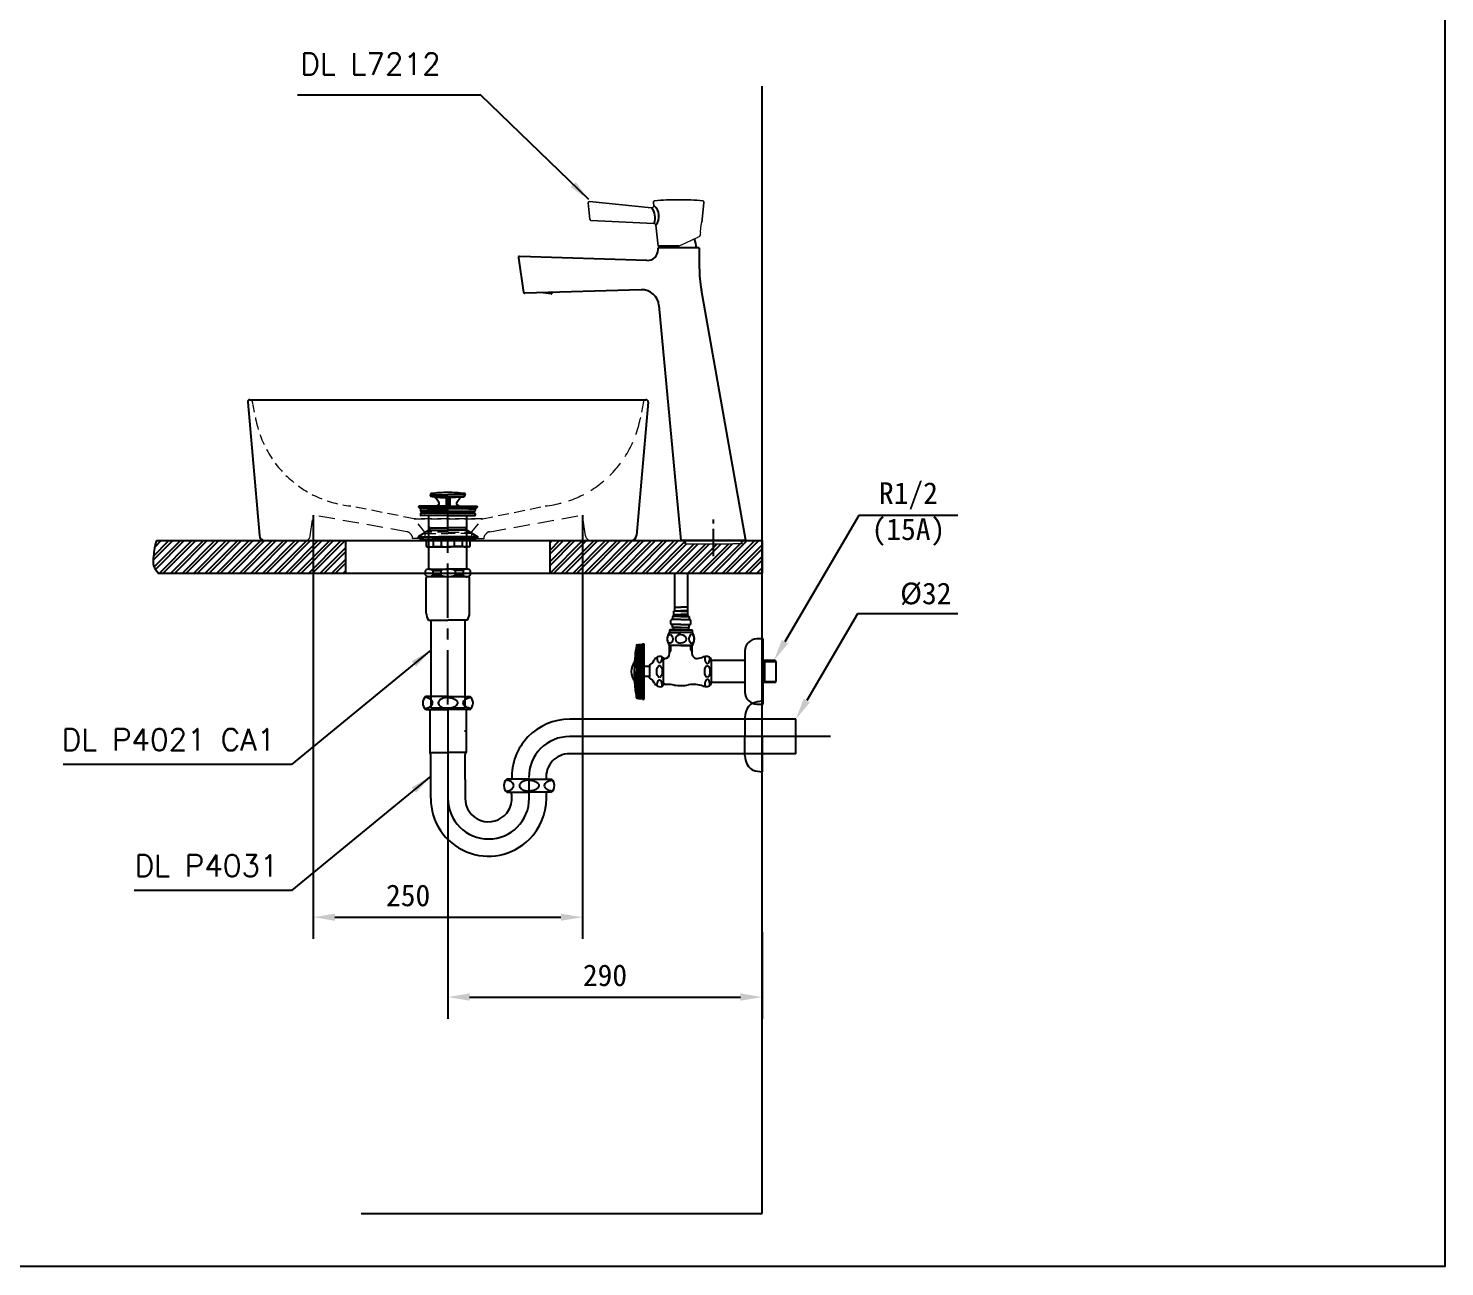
# Model space of a CAD drawing. Extents: x 6851 to 9951, y 0 to 2279.
# Drawn here: x 8644 to 9951, y 0 to 1143 of the extents above; entities that cross this region are included whole.
import ezdxf

# ---------------------------------------------------------------- set-up
doc = ezdxf.new("R2010")
doc.units = 0
doc.header["$LTSCALE"] = 20
doc.header["$MEASUREMENT"] = 0
doc.linetypes.add('CENTER', pattern=[2, 1.25, -0.25, 0.25, -0.25])
doc.linetypes.add('HIDDEN', pattern=[0.375, 0.25, -0.125])
doc.layers.get('0').update_dxf_attribs({"linetype": 'CONTINUOUS'})
doc.layers.get('DEFPOINTS').update_dxf_attribs({"linetype": 'CONTINUOUS'})
for name, color, linetype in [('1', 1, 'CONTINUOUS'), ('3', 3, 'CONTINUOUS'), ('4', 4, 'CONTINUOUS'), ('5', 5, 'CONTINUOUS'), ('6', 6, 'CONTINUOUS'), ('CENTER', 2, 'CENTER')]:
    doc.layers.add(name, color=color, linetype=linetype)
doc.layers.add('외형선', color=3, linetype='CONTINUOUS', lineweight=35)
doc.styles.add('GHS', font='romans', dxfattribs={"bigfont": 'ghs'})
doc.dimstyles.get("Standard").update_dxf_attribs({"dimtxt": 2.5, "dimasz": 2, "dimexe": 2, "dimexo": 1, "dimgap": 1.5, "dimtad": 1, "dimdec": 0, "dimlfac": 10, "dimrnd": 0.5, "dimzin": 0, "dimdsep": 46, "dimtxsty": 'Standard', "dimcen": 0, "dimclrt": 2, "dimadec": 0, "dimazin": 0, "dimtfac": 1, "dimtdec": 0, "dimtmove": 0, "dimatfit": 3, "dimfxl": 0, "dimtolj": 1, "dimtzin": 0, "dimarcsym": 0})
doc.dimstyles.new('Standard$0', dxfattribs={"dimtxt": 0.18, "dimasz": 0.18, "dimexe": 0.18, "dimexo": 0.0625, "dimgap": 0.09, "dimtad": 0, "dimtih": 1, "dimtoh": 1, "dimdec": 4, "dimzin": 0, "dimdsep": 46, "dimtxsty": 'Standard', "dimcen": 0.09, "dimadec": 0, "dimazin": 0, "dimtfac": 1, "dimtdec": 4, "dimtofl": 0, "dimtmove": 0, "dimatfit": 3, "dimfxl": 0, "dimtolj": 1, "dimtzin": 0, "dimarcsym": 0})

# ---------------------------------------------------------------- blocks, each defined once
blk = doc.blocks.new('*D50')
at = {"layer": '1', "color": 3, "lineweight": -2}
for p, q in [((9030.9, 514.1), (9030.9, 228.7)), ((9320.9, 308.7), (9320.9, 228.7)), ((9050.9, 248.7), (9300.9, 248.7))]:
    blk.add_line(p, q, dxfattribs=at)
at = {"layer": '1', "color": 3}
for points in [[(9050.9, 252.1), (9050.9, 245.4), (9030.9, 248.7)], [(9300.9, 252.1), (9300.9, 245.4), (9320.9, 248.7)]]:
    blk.add_solid(points, dxfattribs=at)
at = {"layer": 'DEFPOINTS', "color": 0}
for p in [(9030.9, 514.1), (9320.9, 308.7), (9320.9, 248.7)]:
    blk.add_point(p, dxfattribs=at)
at = {"layer": '1', "color": 2, "insert": (9175.9, 268.7), "char_height": 20, "attachment_point": 5}
blk.add_mtext('\\A1;290', dxfattribs=at)
blk = doc.blocks.new('*D57')
at = {"layer": '3', "color": 3, "lineweight": -2}
for p, q in [((8906.6, 693.4), (8906.6, 302.4)), ((9155.2, 693.4), (9155.2, 302.4)), ((8926.6, 322.4), (9135.2, 322.4))]:
    blk.add_line(p, q, dxfattribs=at)
at = {"layer": '3', "color": 3}
for points in [[(8926.6, 325.7), (8926.6, 319.1), (8906.6, 322.4)], [(9135.2, 325.7), (9135.2, 319.1), (9155.2, 322.4)]]:
    blk.add_solid(points, dxfattribs=at)
at = {"layer": 'DEFPOINTS', "color": 0}
for p in [(8906.6, 693.4), (9155.2, 693.4), (9155.2, 322.4)]:
    blk.add_point(p, dxfattribs=at)
at = {"layer": '3', "color": 2, "insert": (8994.2, 342.4), "char_height": 20, "attachment_point": 5}
blk.add_mtext('\\A1;250', dxfattribs=at)

msp = doc.modelspace()

# ---------------------------------------------------------------- hatches: boundary and pattern name
at = {"layer": '3'}
h = msp.add_hatch(dxfattribs=at)
h.set_pattern_fill('ANSI32', scale=20)
edge = h.paths.add_edge_path()
edge.add_line((7933.64003, 679.11437), (7863.62649, 679.11437))
edge.add_line((7863.62649, 679.11437), (7827.16562, 679.11437))
edge.add_line((7827.16562, 679.11437), (7766.76419, 679.11437))
edge.add_spline(control_points=[(7766.76419, 679.11437), (7765.20721, 674.3043), (7764.21767, 666.55056), (7763.11891, 655.12506), (7766.89725, 651.45404), (7768.22952, 649.11437)], knot_values=[0.795697532, 0.795697532, 0.795697532, 0.795697532, 2.2002718372, 3.1617295052, 4.1110891985, 4.1110891985, 4.1110891985, 4.1110891985], degree=3, periodic=0)
edge.add_line((7768.22952, 649.11437), (7933.64003, 649.11437))
edge.add_line((7933.64003, 649.11437), (7933.64003, 679.11437))
edge = h.paths.add_edge_path()
edge.add_spline(control_points=[(8345.00113, 679.11437), (8343.44414, 674.3043), (8342.4546, 666.55056), (8341.35585, 655.12506), (8345.13418, 651.45404), (8346.46645, 649.11437)], knot_values=[0.795697532, 0.795697532, 0.795697532, 0.795697532, 2.2002718372, 3.1617295052, 4.1110891985, 4.1110891985, 4.1110891985, 4.1110891985], degree=3, periodic=0)
edge.add_line((8346.46645, 649.11437), (8168.16981, 649.11437))
edge.add_line((8168.16981, 649.11437), (8168.16981, 679.11863))
edge.add_line((8168.16981, 679.11863), (8345.00113, 679.11437))
edge = h.paths.add_edge_path()
edge.add_line((8936.58008, 669.92182), (8761.79395, 669.92129))
edge.add_spline(control_points=[(8761.79395, 669.92129), (8760.23696, 665.11122), (8759.24742, 657.35748), (8758.14867, 645.93198), (8761.927, 642.26096), (8763.25928, 639.92129)], knot_values=[0.795697532, 0.795697532, 0.795697532, 0.795697532, 2.2002718372, 3.1617295052, 4.1110891985, 4.1110891985, 4.1110891985, 4.1110891985], degree=3, periodic=0)
edge.add_line((8763.25928, 639.92129), (8936.58008, 639.92129))
edge.add_line((8936.58008, 639.92129), (8936.58008, 669.92182))
h.paths.add_polyline_path([(9320.90492, 669.92129), (9305.96623, 669.92133), (9305.96624, 669.92129), (9301.96624, 669.92129), (9301.96624, 666.92129), (9293.96624, 666.92129), (9249.96624, 666.92129), (9249.96624, 669.92129), (9245.96624, 669.92129), (9125.22976, 669.92182), (9125.22976, 639.92129), (9320.90492, 639.92129)])

# ---------------------------------------------------------------- linework, layer by layer
for p, q in [((9243.96563, 941.42129), (9224.96563, 941.42129)), ((9243.96563, 941.42129), (9224.96563, 941.42129)), ((9096.13529, 930.73956), (9100.81141, 898.95222)), ((9214.66509, 928.35133), (9097.1547, 931.88465)), ((9224.96563, 938.34682), (9224.96563, 939.92129)), ((9262.96563, 939.92129), (9224.96563, 939.92129)), ((9262.96563, 939.92129), (9262.96563, 922.04635)), ((9209.31163, 901.33027), (9101.83082, 898.0982)), ((9126.18034, 897.59548), (9118.87937, 898.61088)), ((9305.96624, 669.92129), (9264.82309, 901.01449)), ((9225.7233, 886.82455), (9245.96624, 669.92129)), ((8846.09515, 797.7491), (8856.87913, 674.48764)), ((8848.08753, 799.92341), (9213.7223, 799.92341)), ((9215.71469, 797.7491), (9204.93071, 674.48764)), ((8861.8601, 669.92341), (9199.94974, 669.92341)), ((8998.31789, 672.12365), (8998.31789, 671.92341)), ((9064.10299, 672.12365), (9064.10299, 671.92341)), ((9305.96624, 669.92129), (9245.96624, 669.92129))]:
    msp.add_line(p, q)
at = {"color": 2}
for p, q in [((9096.39519, 931.90748), (9095.96156, 931.92052)), ((9095.96156, 931.92052), (9096.02509, 931.48865)), ((9100.89944, 898.3538), (9100.94098, 898.07145)), ((9101.23397, 898.08026), (9100.94098, 898.07145))]:
    msp.add_line(p, q, dxfattribs=at)
at = {"color": 7}
msp.add_line((9260.21563, 939.92129), (9227.71563, 939.92129), dxfattribs=at)
at = {"color": 7, "linetype": 'HIDDEN', "lineweight": 0, "ltscale": 2}
for p, q in [((8850.33516, 798.30503), (8853.4668, 782.19415)), ((9211.47467, 798.30503), (9208.34304, 782.19415)), ((8999.69784, 689.92341), (8941.17667, 701.82286)), ((9062.72305, 689.92341), (9120.63316, 701.82286)), ((9031.21044, 689.92341), (8999.69784, 689.92341)), ((8999.69784, 689.92341), (9031.21044, 689.92341)), ((9009.67683, 677.55904), (8999.69784, 689.92341)), ((9031.21044, 689.92341), (9062.72305, 689.92341)), ((9062.72305, 689.92341), (9031.21044, 689.92341)), ((9052.74405, 677.55904), (9062.72305, 689.92341)), ((9031.17981, 677.55904), (9009.67683, 677.55904)), ((9009.67683, 676.50862), (9031.21044, 676.50862)), ((9052.74405, 676.50862), (9031.21044, 676.50862)), ((9031.24107, 677.55904), (9052.74405, 677.55904))]:
    msp.add_line(p, q, dxfattribs=at)
at = {"color": 7, "linetype": 'HIDDEN', "lineweight": 0, "ltscale": 3}
for p, q in [((8903.88335, 674.22755), (8906.58008, 693.41577)), ((8992.89552, 678.06951), (8906.58008, 693.41577)), ((9069.52536, 678.06951), (9155.22976, 693.41577)), ((9157.92648, 674.22755), (9155.22976, 693.41577)), ((8996.90508, 675.60676), (8995.96007, 676.58001)), ((9031.21044, 671.92341), (8998.31789, 671.92341)), ((9009.67683, 677.55904), (9009.67683, 671.92341)), ((9031.21044, 671.92341), (9064.10299, 671.92341)), ((9052.74405, 677.55904), (9052.74405, 671.92341)), ((9065.5158, 675.60676), (9066.46081, 676.58001))]:
    msp.add_line(p, q, dxfattribs=at)
at = {"color": 1, "linetype": 'CENTER'}
msp.add_line((9275.96624, 655.66371), (9275.96624, 689.31942), dxfattribs=at)
at = {"color": 0}
for p, q in [((9249.96624, 669.92129), (9249.96624, 666.92129)), ((9301.96624, 669.92129), (9301.96624, 666.92129))]:
    msp.add_line(p, q, dxfattribs=at)
for centre, radius, start, end in [((9207.77094, 967.70215), 14.39451, 339.0547588, 40.3051006), ((9212.42514, 968.99335), 13.33203, 321.99722272, 50.00945117), ((9253.69439, 938.87045), 26, 174.36986408, 177.68388185), ((9234.23688, 938.87045), 26, 2.31611815, 21.03088895), ((9097.12464, 930.8851), 1, 88.27777076, 188.36844921), ((9214.96563, 938.34682), 10, 268.27777076, 0), ((9382.96563, 922.04635), 120, 180, 190.09393032), ((9101.80076, 899.09775), 1, 188.36844921, 271.72244771), ((9209.79255, 885.33751), 16, 5.33283641, 91.72244771), ((8848.08753, 797.92341), 2, 90, 185), ((9213.7223, 797.92341), 2, 355, 90), ((8861.8601, 674.92341), 5, 185, 270), ((9199.94974, 674.92341), 5, 270, 355)]:
    msp.add_arc(centre, radius, start, end)
at = {"color": 7, "linetype": 'HIDDEN', "lineweight": 0, "ltscale": 2}
for centre, radius, start, end in [((8848.37191, 797.92341), 2, 11, 90), ((9213.43793, 797.92341), 2, 90, 169), ((8951.62952, 801.27505), 100, 191, 264)]:
    msp.add_arc(centre, radius, start, end, dxfattribs=at)
at = {"color": 7, "linetype": 'HIDDEN', "lineweight": 0, "ltscale": 3}
for centre, radius, start, end in [((9110.18032, 801.27505), 100, 276, 349), ((8898.93201, 674.92341), 5, 270, 352), ((8992.37288, 673.0969), 5, 44.15656234, 84), ((8993.31789, 672.12365), 5, 0, 44.15656234), ((9069.10299, 672.12365), 5, 135.84343766, 180), ((9070.048, 673.0969), 5, 96, 135.84343766), ((9162.87783, 674.92341), 5, 188, 270)]:
    msp.add_arc(centre, radius, start, end, dxfattribs=at)
at = {"layer": '1'}
for p, q in [((9320.90492, 49.14283), (9320.90492, 1089.14283)), ((8950.90492, 49.14283), (9320.90492, 49.14283))]:
    msp.add_line(p, q, dxfattribs=at)
at = {"layer": '1', "color": 7, "linetype": 'Continuous', "lineweight": 18}
for p, q in [((9160.43369, 981.52677), (9161.99703, 966.28392)), ((9161.99703, 966.28392), (9160.43369, 981.52677)), ((9218.81241, 977.00706), (9161.52606, 982.62402)), ((9161.52606, 982.62402), (9218.81241, 977.00706)), ((9220.65841, 982.40452), (9220.73798, 981.63524)), ((9220.73798, 981.63524), (9220.65841, 982.40452)), ((9220.73798, 981.63524), (9220.99313, 979.20769)), ((9220.99313, 979.20769), (9220.73798, 981.63524)), ((9265.20179, 963.42129), (9267.11616, 981.63524)), ((9267.11616, 981.63524), (9265.20179, 963.42129)), ((9267.11616, 981.63524), (9267.19572, 982.40452)), ((9267.19572, 982.40452), (9267.11616, 981.63524)), ((9218.80992, 977.00663), (9218.81241, 977.00706)), ((9220.99313, 979.20769), (9220.99407, 979.20589)), ((9162.94341, 965.38712), (9221.04558, 962.57167)), ((9221.04558, 962.57167), (9162.94341, 965.38712)), ((9221.04558, 962.57167), (9221.03835, 962.57304)), ((9222.9305, 960.78479), (9222.92948, 960.78461)), ((9222.92948, 960.78461), (9224.96464, 941.42129)), ((9224.96464, 941.42129), (9222.92948, 960.78461)), ((9222.9302, 960.78773), (9222.93018, 960.78744)), ((9225.46464, 941.42129), (9224.96464, 941.42129)), ((9225.46464, 941.42129), (9224.96464, 941.42129)), ((9225.46464, 941.42129), (9224.96464, 941.42129)), ((9225.46464, 941.42129), (9224.96464, 941.42129)), ((9225.46464, 941.42129), (9243.96563, 941.42129)), ((9225.46464, 941.42129), (9243.96563, 941.42129)), ((9247.3897, 943.01796), (9243.96563, 941.42129)), ((9262.89046, 950.24608), (9261.82215, 949.74792))]:
    msp.add_line(p, q, dxfattribs=at)
at = {"layer": '1', "color": 7, "linetype": 'Continuous', "lineweight": 13}
msp.add_line((9220.99498, 979.2052), (9220.99483, 979.20547), dxfattribs=at)
at = {"layer": '1', "color": 0}
msp.add_line((9126.91575, 898.85254), (9126.6718, 897.94209), dxfattribs=at)
at = {"layer": '1', "color": 3}
for p, q in [((9410.10954, 692.94173), (9342.00999, 576.62805)), ((9501.48964, 692.94173), (9410.10954, 692.94173)), ((9409.04808, 602.43682), (9362.10194, 522.25305)), ((9501.48964, 602.43682), (9409.04808, 602.43682))]:
    msp.add_line(p, q, dxfattribs=at)
at = {"layer": '1', "color": 7, "linetype": 'Continuous', "lineweight": 18, "extrusion": (0, 0, -1)}
for centre, radius, start, end in [((-9161.42847, 981.6288), 1, 354.14404216, 95.60006868), ((-9221.6532, 982.50654), 1, 354.14404216, 85.4956273), ((-9244.91214, 687.26491), 297.15638, 85.49551835, 89.81006535), ((-9242.942, 687.26491), 297.15638, 90.18993465, 94.50448165), ((-9266.20094, 982.50654), 1, 94.5043727, 185.85595784)]:
    msp.add_arc(centre, radius, start, end, dxfattribs=at)
at = {"layer": '1', "color": 7, "linetype": 'Continuous', "lineweight": 18}
for centre, radius, start, end in [((9161.42847, 981.6288), 1, 84.39993132, 185.85595784), ((9221.6532, 982.50654), 1, 94.5043727, 185.85595784), ((9244.91214, 687.26491), 297.15638, 90.18993465, 94.50448165), ((9242.942, 687.26491), 297.15638, 85.49551835, 89.81006535), ((9266.20094, 982.50654), 1, 354.14404216, 85.4956273)]:
    msp.add_arc(centre, radius, start, end, dxfattribs=at)
at = {"layer": '1', "color": 0}
msp.add_arc((9126.11783, 898.20584), 0.61355, 275.84793261, 334.54110907, dxfattribs=at)
at = {"layer": '1', "color": 7, "linetype": 'Continuous', "lineweight": 18}
for points, knots in [([(9220.99407, 979.20589), (9221.01729, 978.98345), (9221.00237, 978.75393), (9220.89887, 978.31878), (9220.80888, 978.10716), (9220.5672, 977.73045), (9220.41211, 977.56024), (9220.05902, 977.28425), (9219.8561, 977.17474), (9219.43125, 977.03105), (9219.20345, 976.99489), (9218.92269, 976.99814), (9218.86617, 977.00119), (9218.80992, 977.00663)], [0, 0, 0, 0, 0.1902645255, 0.1902645255, 0.380511591, 0.380511591, 0.5710125696, 0.5710125696, 0.7617675768, 0.7617675768, 0.9525680441, 0.9525680441, 1, 1, 1, 1]), ([(9218.80992, 977.00663), (9218.86617, 977.00119), (9218.92269, 976.99814), (9219.20345, 976.99489), (9219.43125, 977.03105), (9219.8561, 977.17474), (9220.05902, 977.28425), (9220.41211, 977.56024), (9220.5672, 977.73045), (9220.80888, 978.10716), (9220.89887, 978.31878), (9221.00237, 978.75393), (9221.01729, 978.98345), (9220.99407, 979.20589)], [0, 0, 0, 0, 0.0474319559, 0.0474319559, 0.2382324232, 0.2382324232, 0.4289874304, 0.4289874304, 0.619488409, 0.619488409, 0.8097354745, 0.8097354745, 1, 1, 1, 1]), ([(9221.03835, 962.57304), (9221.26218, 962.56199), (9221.48718, 962.51214), (9221.90227, 962.3431), (9222.09809, 962.2216), (9222.4339, 961.92469), (9222.57852, 961.74516), (9222.79704, 961.35383), (9222.874, 961.13663), (9222.91977, 960.87239), (9222.92587, 960.82866), (9222.9305, 960.78479)], [0, 0, 0, 0, 0.2384229393, 0.2384229393, 0.4768402904, 0.4768402904, 0.7153261997, 0.7153261997, 0.9537134623, 0.9537134623, 1, 1, 1, 1]), ([(9222.9305, 960.78479), (9222.92587, 960.82866), (9222.91977, 960.87239), (9222.874, 961.13663), (9222.79704, 961.35383), (9222.57852, 961.74516), (9222.4339, 961.92469), (9222.09809, 962.2216), (9221.90227, 962.3431), (9221.48718, 962.51214), (9221.26218, 962.56199), (9221.03835, 962.57304)], [0, 0, 0, 0, 0.0462865377, 0.0462865377, 0.2846738003, 0.2846738003, 0.5231597096, 0.5231597096, 0.7615770607, 0.7615770607, 1, 1, 1, 1]), ([(9264.67067, 960.42129), (9264.70661, 960.75976), (9264.75168, 961.10193), (9264.84943, 961.7371), (9264.90331, 962.03893), (9265.00609, 962.56561), (9265.05621, 962.7971), (9265.13673, 963.15329), (9265.16823, 963.28368), (9265.19619, 963.39866), (9265.20163, 963.42081), (9265.20169, 963.42101)], [0, 0, 0, 0, 0.2162104143, 0.2162104143, 0.4322682084, 0.4322682084, 0.6503946785, 0.6503946785, 0.8669470977, 0.8669470977, 1, 1, 1, 1]), ([(9261.82136, 949.74755), (9260.69677, 949.22315), (9258.70853, 948.29601), (9253.60283, 945.91519), (9250.55099, 944.49209), (9247.3897, 943.01796)], [0, 0, 0, 0, 0.508348818, 0.508348818, 1, 1, 1, 1]), ([(9263.99613, 954.0718), (9263.90006, 953.16774), (9263.76771, 952.29217), (9263.40808, 950.88902), (9263.1757, 950.3791), (9262.89046, 950.24608)], [0, 0, 0, 0, 0.5, 0.5, 1, 1, 1, 1])]:
    msp.add_open_spline(points, degree=3, knots=knots, dxfattribs=at)
for points in [[(9161.99703, 966.28392), (9162.08474, 965.42872), (9162.94341, 965.38712)], [(9162.94341, 965.38712), (9162.08474, 965.42872), (9161.99703, 966.28392)]]:
    msp.add_rational_spline(points, [1, 0.758305616722, 1], degree=2, dxfattribs=at)
msp.add_open_spline([(9263.99613, 954.0718), (9264.22106, 956.18828), (9264.4459, 958.30479), (9264.67067, 960.42129)], degree=3, dxfattribs=at)
at = {"layer": '1', "color": 5}
msp.add_open_spline([(8761.79395, 669.92129), (8760.23696, 665.11122), (8759.24742, 657.35748), (8758.14867, 645.93198), (8761.927, 642.26096), (8763.25928, 639.92129)], degree=3, knots=[0.795697532, 0.795697532, 0.795697532, 0.795697532, 2.2002718372, 3.1617295052, 4.1110891985, 4.1110891985, 4.1110891985, 4.1110891985], dxfattribs=at)
at = {"layer": '1', "color": 3}
for points in [[(9344.88656, 574.94387), (9339.13342, 578.31223), (9331.90492, 559.36863)], [(9364.97851, 520.56887), (9359.22537, 523.93723), (9351.99686, 504.99363)]]:
    msp.add_solid(points, dxfattribs=at)
at = {"layer": '3'}
for p, q in [((9015.90492, 710.21863), (9014.6736, 712.35134)), ((9014.79014, 712.14949), (9030.90492, 712.14949)), ((9030.90492, 710.21863), (9015.90492, 710.21863)), ((9018.42019, 710.03434), (9029.15492, 709.33297)), ((9022.63026, 705.33934), (9019.91205, 709.19231)), ((9030.90492, 710.21863), (9029.15492, 709.33297)), ((9029.15492, 709.33297), (9029.15492, 701.61863)), ((9030.38724, 709.95664), (9029.95492, 703.54876)), ((9047.0197, 712.14949), (9030.90492, 712.14949)), ((9030.90492, 710.21863), (9045.90492, 710.21863)), ((9030.90492, 710.21863), (9032.65492, 709.33297)), ((9031.42259, 709.95664), (9031.85492, 703.54876)), ((9043.38964, 710.03434), (9032.65492, 709.33297)), ((9032.65492, 709.33297), (9032.65492, 701.61863)), ((9039.17958, 705.33934), (9041.89778, 709.19231)), ((9045.90492, 710.21863), (9047.13624, 712.35134)), ((9003.90492, 701.21863), (9003.90492, 700.61863)), ((9003.90492, 700.61863), (9006.04714, 699.11863)), ((9003.90492, 700.61863), (9030.90492, 700.61863)), ((9013.60492, 701.61863), (9004.30492, 701.61863)), ((9005.60308, 698.91863), (9005.60308, 697.61863)), ((9005.60308, 694.61863), (9005.60308, 693.31863)), ((9011.90492, 699.11863), (9005.80308, 699.11863)), ((9030.90492, 693.11863), (9005.80308, 693.11863)), ((9030.90492, 697.11863), (9006.10308, 697.11863)), ((9030.90492, 695.11863), (9006.10308, 695.11863)), ((9011.90492, 699.11863), (9030.90492, 699.11863)), ((9013.40492, 662.52422), (9013.40492, 693.11863)), ((9030.90492, 701.61863), (9013.60492, 701.61863)), ((9020.54849, 701.61863), (9021.99601, 702.45436)), ((9029.95492, 703.57295), (9030.90492, 703.57295)), ((9030.15802, 701.61863), (9029.95492, 703.57295)), ((9031.85492, 703.57295), (9030.90492, 703.57295)), ((9030.90492, 701.61863), (9048.20492, 701.61863)), ((9057.90492, 700.61863), (9030.90492, 700.61863)), ((9049.90492, 699.11863), (9030.90492, 699.11863)), ((9030.90492, 697.11863), (9055.70675, 697.11863)), ((9030.90492, 695.11863), (9055.70675, 695.11863)), ((9030.90492, 693.11863), (9056.00675, 693.11863)), ((9031.65182, 701.61863), (9031.85492, 703.57295)), ((9041.26134, 701.61863), (9039.81382, 702.45436)), ((9048.20492, 701.61863), (9057.50492, 701.61863)), ((9048.40492, 662.52422), (9048.40492, 693.11863)), ((9049.90492, 699.11863), (9056.00675, 699.11863)), ((9057.90492, 700.61863), (9055.7627, 699.11863)), ((9056.20675, 698.91863), (9056.20675, 697.61863)), ((9056.20675, 694.61863), (9056.20675, 693.31863)), ((9057.90492, 701.21863), (9057.90492, 700.61863)), ((9014.10492, 681.61863), (9013.40492, 682.83107)), ((9013.40492, 681.61863), (9030.90492, 681.61863)), ((9014.10492, 679.52422), (9014.10492, 681.61863)), ((9048.40492, 681.61863), (9030.90492, 681.61863)), ((9047.70492, 681.61863), (9048.40492, 682.83107)), ((9047.70492, 679.52422), (9047.70492, 681.61863)), ((9013.40492, 679.52422), (9003.40492, 673.52422)), ((9003.40492, 672.52422), (9003.40492, 673.52422)), ((9003.40492, 673.52422), (9030.90492, 673.52422)), ((9013.40492, 672.52422), (9003.40492, 672.52422)), ((9005.21279, 672.52422), (9005.21279, 671.22422)), ((9005.71279, 670.72422), (9010.71279, 670.72422)), ((9010.71279, 670.72422), (9010.71279, 664.60157)), ((9010.71279, 670.72422), (9030.90492, 670.72422)), ((9013.40492, 679.52422), (9030.90492, 679.52422)), ((9048.40492, 672.52422), (9013.40492, 672.52422)), ((9017.48757, 664.60157), (9017.48757, 670.72422)), ((9030.90492, 673.52422), (9022.58733, 673.52422)), ((9024.88823, 664.60157), (9024.88823, 670.72422)), ((9048.40492, 679.52422), (9030.90492, 679.52422)), ((9058.40492, 673.52422), (9030.90492, 673.52422)), ((9051.09705, 670.72422), (9030.90492, 670.72422)), ((9036.9216, 664.60157), (9036.9216, 670.72422)), ((9044.32226, 664.60157), (9044.32226, 670.72422)), ((9048.40492, 679.52422), (9058.40492, 673.52422)), ((9048.40492, 672.52422), (9058.40492, 672.52422)), ((9056.09705, 670.72422), (9051.09705, 670.72422)), ((9051.09705, 670.72422), (9051.09705, 664.60157)), ((9056.59705, 672.52422), (9056.59705, 671.22422)), ((9058.40492, 672.52422), (9058.40492, 673.52422)), ((9011.71279, 664.02422), (9010.71279, 664.60157)), ((9011.71279, 664.02422), (9013.11279, 664.02422)), ((9013.11279, 664.02422), (9030.90492, 664.02422)), ((9013.40492, 643.61298), (9013.40492, 664.02422)), ((9017.48757, 664.60157), (9024.88823, 664.60157)), ((9048.69705, 664.02422), (9030.90492, 664.02422)), ((9044.32226, 664.60157), (9036.9216, 664.60157)), ((9048.40492, 643.61298), (9048.40492, 664.02422)), ((9050.09705, 664.02422), (9048.69705, 664.02422)), ((9050.09705, 664.02422), (9051.09705, 664.60157)), ((9010.16122, 638.06201), (9010.16122, 642.17525)), ((9013.54861, 643.61863), (9030.66122, 643.61863)), ((9016.936, 642.17525), (9016.936, 638.06201)), ((9016.936, 642.17525), (9024.33667, 642.17525)), ((9024.33667, 642.17525), (9024.33667, 638.06201)), ((9048.26122, 643.61863), (9031.14861, 643.61863)), ((9044.87383, 642.17525), (9037.47317, 642.17525)), ((9037.47317, 642.17525), (9037.47317, 638.06201)), ((9044.87383, 642.17525), (9044.87383, 638.06201)), ((9051.64861, 638.06201), (9051.64861, 642.17525)), ((9010.90492, 603.01628), (9010.90492, 635.61863)), ((9030.90492, 636.61863), (9011.90492, 636.61863)), ((9016.936, 638.06201), (9024.33667, 638.06201)), ((9048.26122, 636.61863), (9030.90492, 636.61863)), ((9044.87383, 638.06201), (9037.47317, 638.06201)), ((9047.70492, 636.61863), (9048.26122, 636.61863)), ((9048.26122, 636.61863), (9048.66122, 636.61863)), ((9049.90492, 636.61863), (9048.40492, 636.61863)), ((9050.90492, 603.01628), (9050.90492, 635.61863)), ((9012.90492, 596.61863), (9030.90492, 596.61863)), ((9015.02992, 596.61863), (9015.02992, 515.61863)), ((9048.90491, 596.61863), (9030.90492, 596.61863)), ((9046.77992, 515.61863), (9046.77992, 596.61863)), ((9015.02992, 515.61863), (9046.77992, 515.61863)), ((9046.77992, 494.11437), (9046.07992, 494.11437))]:
    msp.add_line(p, q, dxfattribs=at)
at = {"layer": '3', "color": 5}
for p, q in [((8936.58008, 639.92129), (8936.58008, 669.92182)), ((9125.22976, 639.92129), (9125.22976, 669.92182))]:
    msp.add_line(p, q, dxfattribs=at)
at = {"layer": '3'}
for centre, radius, start, end in [((9015.75492, 712.14949), 1.1, 97.32041367, 169.42619898), ((9030.90492, 594.21863), 120, 90, 97.32041367), ((9030.90492, 594.21863), 120, 82.67958633, 90), ((9043.53203, 708.03938), 2, 93.73819051, 144.79767493), ((9046.05492, 712.14949), 1.1, 10.57380102, 82.67958633), ((9004.30492, 701.21863), 0.4, 90, 180), ((9005.80308, 698.91863), 0.2, 90, 180), ((9006.10308, 697.61863), 0.5, 180, 270), ((9006.10308, 694.61863), 0.5, 90, 180), ((9005.80308, 693.31863), 0.2, 180, 270), ((9009.40492, 696.11863), 1, 270, 90), ((9020.99601, 704.18641), 2, 300, 35.20232507), ((9040.81382, 704.18641), 2, 144.79767493, 240), ((9052.40492, 696.11863), 1, 90, 270), ((9055.70675, 697.61863), 0.5, 270, 0), ((9055.70675, 694.61863), 0.5, 0, 90), ((9056.00675, 698.91863), 0.2, 0, 90), ((9056.00675, 693.31863), 0.2, 270, 0), ((9057.50492, 701.21863), 0.4, 0, 90), ((9005.71279, 671.22422), 0.5, 180, 270), ((9056.09705, 671.22422), 0.5, 270, 0), ((9014.10018, 674.20343), 10.18185, 250.56792502, 289.43207498), ((9030.71278, 693.47656), 29.45658, 258.59556617, 270.3737354), ((9031.09706, 693.47656), 29.45658, 269.6262646, 281.40443383), ((9047.70966, 674.20343), 10.18185, 250.56792502, 289.43207498), ((9013.54861, 638.91083), 4.70435, 43.94093732, 136.05906268), ((9030.43903, 630.01415), 13.60629, 89.06429532, 116.64718661), ((9031.37081, 630.01415), 13.60629, 63.35281339, 90.93570468), ((9048.26122, 638.91083), 4.70435, 43.94093732, 136.05906268), ((9013.54861, 641.32643), 4.70435, 223.94093732, 316.05906268), ((9011.90492, 635.61863), 1, 90, 180), ((9030.43903, 650.22311), 13.60629, 243.35281339, 270.93570468), ((9031.37081, 650.22311), 13.60629, 269.06429532, 296.64718661), ((9048.26122, 641.32643), 4.70435, 223.94093732, 316.05906268), ((9049.90492, 635.61863), 1, 0, 90), ((9023.89332, 603.56521), 13, 182.42004342, 212.30000816), ((9037.91651, 603.56521), 13, 327.69999184, 357.57995658)]:
    msp.add_arc(centre, radius, start, end, dxfattribs=at)
at = {"layer": '4'}
for p, q in [((9014.65492, 526.11863), (9010.36341, 526.11863)), ((9014.65492, 526.11863), (9010.36341, 526.11863)), ((9030.90492, 526.11863), (9014.65492, 526.11863)), ((9030.90492, 526.11863), (9014.65492, 526.11863)), ((9030.90492, 526.11863), (9047.15492, 526.11863)), ((9030.90492, 526.11863), (9047.15492, 526.11863)), ((9047.15492, 526.11863), (9051.44642, 526.11863)), ((9047.15492, 526.11863), (9051.44642, 526.11863)), ((9010.75492, 514.11863), (9010.36341, 514.11863)), ((9010.75492, 514.11863), (9030.90492, 514.11863)), ((9014.10492, 514.11863), (9014.10492, 474.33851)), ((9051.05492, 514.11863), (9030.90492, 514.11863)), ((9047.70492, 514.11863), (9047.70492, 474.33851)), ((9051.05492, 514.11863), (9051.44642, 514.11863)), ((9320.90492, 489.11863), (9320.90492, 521.61863)), ((9334.92494, 504.99363), (9143.13394, 504.99363)), ((9304.92494, 506.51337), (9304.92494, 489.11863)), ((9351.99686, 504.99363), (9320.90492, 504.99363)), ((9351.99686, 473.24363), (9351.99686, 504.99363)), ((9383.99686, 489.11863), (9143.13394, 489.11863)), ((9304.92494, 471.72389), (9304.92494, 489.11863)), ((9320.90492, 489.11863), (9320.90492, 456.61863)), ((9014.10492, 474.33851), (9030.90492, 474.33851)), ((9015.02992, 432.11863), (9015.02992, 472.69363)), ((9047.70492, 474.33851), (9030.90492, 474.33851)), ((9046.77992, 449.51443), (9046.77992, 472.69363)), ((9334.92494, 473.24363), (9143.13394, 473.24363)), ((9351.99686, 473.24363), (9320.90492, 473.24363)), ((9046.77992, 449.51443), (9046.77992, 432.11863)), ((9089.57697, 449.81863), (9085.28547, 449.81863)), ((9105.82697, 449.81863), (9089.57697, 449.81863)), ((9105.82697, 449.81863), (9105.90492, 449.81863)), ((9105.90492, 432.11863), (9105.90492, 450.78186)), ((9105.98287, 449.81863), (9105.90492, 449.81863)), ((9105.98287, 449.81863), (9122.23287, 449.81863)), ((9122.23287, 449.81863), (9126.52437, 449.81863)), ((9085.67697, 437.81863), (9105.82697, 437.81863)), ((9089.10492, 437.81863), (9089.10492, 437.11863)), ((9090.02992, 432.11863), (9090.02992, 435.56445)), ((9126.13287, 437.81863), (9105.98287, 437.81863)), ((9121.77992, 432.11863), (9121.77992, 437.81863))]:
    msp.add_line(p, q, dxfattribs=at)
for points in [[(9016.71009, 520.11863, 0.1552173896), (9016.11959, 521.97496, 0.1067472438), (9014.05789, 523.86563, 0.0730430096), (9011.28803, 524.98365, 0.0285110883), (9009.55927, 525.29966, 0.05952259)], [(9030.90492, 525.11863, 0.0575374245), (9027.34737, 524.70789, 0.0712191074), (9024.64742, 523.65416, 0.1063733648), (9022.62462, 521.85757, 0.159482965)], [(9030.90492, 525.11863, 0.0575374245), (9027.34737, 524.70789, 0.0712191074), (9024.64742, 523.65416, 0.1063733648), (9022.62462, 521.85757, 0.159482965)], [(9030.90492, 525.11863, -0.0575374245), (9034.46246, 524.70789, -0.0712191074), (9037.16241, 523.65416, -0.1063733648), (9039.18522, 521.85757, -0.159482965)], [(9030.90492, 525.11863, -0.0575374245), (9034.46246, 524.70789, -0.0712191074), (9037.16241, 523.65416, -0.1063733648), (9039.18522, 521.85757, -0.159482965)], [(9045.09975, 520.11863, -0.1552173896), (9045.69024, 521.97496, -0.1067472438), (9047.75194, 523.86563, -0.0730430096), (9050.52181, 524.98365, -0.0285110883), (9052.25056, 525.29966, -0.05952259)], [(9009.55927, 514.9376, 0.0285110883), (9011.28803, 515.25361, 0.0730430096), (9014.05789, 516.37163, 0.1067472438), (9016.11959, 518.2623, 0.1552173896), (9016.71009, 520.11863, 0.1552173896)], [(9022.62462, 521.85757, 0.3272904533), (9022.62462, 518.37969, 0.1063733853), (9024.64742, 516.5831, 0.0712191074), (9027.34737, 515.52937, 0.0575374245), (9030.90492, 515.11863, 0.0575374245)], [(9039.18522, 521.85757, -0.3272904533), (9039.18522, 518.37969, -0.1063733853), (9037.16241, 516.5831, -0.0712191074), (9034.46246, 515.52937, -0.0575374245), (9030.90492, 515.11863, -0.0575374245)], [(9052.25056, 514.9376, -0.0285110883), (9050.52181, 515.25361, -0.0730430096), (9047.75194, 516.37163, -0.1067472438), (9045.69024, 518.2623, -0.1552173896), (9045.09975, 520.11863, -0.1552173896)], [(9091.63214, 443.81863, 0.1552173896), (9091.04165, 445.67496, 0.1067472438), (9088.97994, 447.56563, 0.0730430096), (9086.21008, 448.68365, 0.0285110883), (9084.48132, 448.99966, 0.05952259)], [(9097.54667, 445.55757, 0.3272904533), (9097.54667, 442.07969, 0.1063733853), (9099.56947, 440.2831, 0.0712191074), (9102.26943, 439.22937, 0.0575374245), (9105.82697, 438.81863, 0.0575374245)], [(9105.90492, 448.81844, 0.0587898964), (9102.26943, 448.40789, 0.0712191074), (9099.56947, 447.35416, 0.1063733648), (9097.54667, 445.55757, 0.159482965)], [(9105.90492, 448.81844, -0.0587898964), (9109.54041, 448.40789, -0.0712191074), (9112.24036, 447.35416, -0.1063733648), (9114.26316, 445.55757, -0.159482965)], [(9114.26316, 445.55757, -0.3272904533), (9114.26316, 442.07969, -0.1063733853), (9112.24036, 440.2831, -0.0712191074), (9109.54041, 439.22937, -0.0575374245), (9105.98287, 438.81863, -0.0575374245)], [(9120.1777, 443.81863, -0.1552173896), (9120.76819, 445.67496, -0.1067472438), (9122.82989, 447.56563, -0.0730430096), (9125.59976, 448.68365, -0.0285110883), (9127.32851, 448.99966, -0.05952259)], [(9084.48132, 438.6376, 0.0285110883), (9086.21008, 438.95361, 0.0730430096), (9088.97994, 440.07163, 0.1067472438), (9091.04165, 441.9623, 0.1552173896), (9091.63214, 443.81863, 0.1552173896)], [(9127.32851, 438.6376, -0.0285110883), (9125.59976, 438.95361, -0.0730430096), (9122.82989, 440.07163, -0.1067472438), (9120.76819, 441.9623, -0.1552173896), (9120.1777, 443.81863, -0.1552173896)]]:
    msp.add_lwpolyline(points, format="xyb", dxfattribs=at)
for centre, radius, start, end in [((9015.65492, 520.11863), 8, 131.40962211, 228.59037789), ((9046.15492, 520.11863), 8, 311.40962211, 48.59037789), ((9324.90492, 505.61863), 20, 146.20771163, 177.43591199), ((9316.24939, 510.69679), 10, 111.1926769, 142.80345081), ((9322.40492, 491.65615), 30, 92.86598398, 109.00713612), ((9143.13394, 451.61863), 53.375, 90, 181.93258944), ((9143.13394, 451.61863), 37.5, 90, 180.65397811), ((9015.10492, 474.33851), 1, 180, 238.70258778), ((9014.10492, 472.69363), 0.925, 0, 58.70258778), ((9047.70492, 472.69363), 0.925, 121.29741222, 180), ((9046.70492, 474.33851), 1, 301.29741222, 0), ((9143.13394, 451.61863), 21.625, 90, 184.77465278), ((9324.90492, 472.61863), 20, 182.56408801, 213.79228837), ((9316.24939, 467.54047), 10, 217.19654919, 248.8073231), ((9322.40492, 486.58111), 30, 250.99286388, 267.13401602), ((9090.57697, 443.81863), 8, 131.40962211, 228.59037789), ((9121.23287, 443.81863), 8, 311.40962211, 48.59037789), ((9068.40492, 432.11863), 53.375, 180, 314.94029898), ((9068.40492, 432.11863), 37.5, 180, 0), ((9068.40492, 432.11863), 21.625, 180, 320.7959681), ((9068.40492, 432.11863), 21.625, 320.7959681, 0), ((9073.06614, 426.52046), 19.22404, 28.06365478, 33.45608391), ((9068.40492, 432.11863), 53.375, 314.94029898, 0)]:
    msp.add_arc(centre, radius, start, end, dxfattribs=at)
at = {"layer": '5'}
for p, q in [((8761.79395, 669.92129), (8936.58008, 669.92182)), ((8874.49196, 669.92129), (9187.92892, 669.92555)), ((9125.22976, 669.92182), (9320.90492, 669.92129)), ((9320.90492, 669.92129), (9320.90492, 639.92129)), ((8763.25928, 639.92129), (9320.90492, 639.92129))]:
    msp.add_line(p, q, dxfattribs=at)
at = {"layer": '5', "color": 212}
msp.add_lwpolyline([(6850.90492, 2100), (9950.90492, 2100), (9950.90492, 0), (6850.90492, 0)], close=True, dxfattribs=at)
at = {"layer": '6'}
for p, q in [((9239.90492, 639.92129), (9239.90492, 605.21863)), ((9251.90492, 639.92129), (9251.90492, 605.21863)), ((9239.90492, 605.21863), (9239.40492, 604.71863)), ((9239.40492, 601.71863), (9239.40492, 604.71863)), ((9245.90492, 604.71863), (9239.40492, 604.71863)), ((9239.40492, 601.71863), (9245.90492, 601.71863)), ((9239.90492, 608.3902), (9245.90492, 608.3902)), ((9239.90492, 605.21863), (9245.90492, 605.21863)), ((9241.65492, 601.21863), (9241.65492, 601.71863)), ((9251.90492, 608.3902), (9245.90492, 608.3902)), ((9251.90492, 605.21863), (9245.90492, 605.21863)), ((9245.90492, 604.71863), (9252.40492, 604.71863)), ((9252.40492, 601.71863), (9245.90492, 601.71863)), ((9250.15492, 601.21863), (9250.15492, 601.71863)), ((9251.90492, 605.21863), (9252.40492, 604.71863)), ((9252.40492, 601.71863), (9252.40492, 604.71863)), ((9236.80492, 592.96863), (9236.80492, 596.46863)), ((9245.90492, 596.96863), (9237.30492, 596.96863)), ((9245.90492, 592.46863), (9237.30492, 592.46863)), ((9238.30492, 599.71863), (9238.30492, 596.96863)), ((9245.90492, 599.71863), (9238.30492, 599.71863)), ((9238.30492, 589.71863), (9238.30492, 592.46863)), ((9245.90492, 589.71863), (9238.30492, 589.71863)), ((9238.90492, 599.71863), (9238.90492, 600.91863)), ((9238.90492, 589.71863), (9238.90492, 588.21863)), ((9245.90492, 601.21863), (9239.20492, 601.21863)), ((9245.90492, 601.21863), (9252.60492, 601.21863)), ((9245.90492, 599.71863), (9253.50492, 599.71863)), ((9245.90492, 596.96863), (9254.50492, 596.96863)), ((9245.90492, 592.46863), (9254.50492, 592.46863)), ((9245.90492, 589.71863), (9253.50492, 589.71863)), ((9252.90492, 599.71863), (9252.90492, 600.91863)), ((9252.90492, 589.71863), (9252.90492, 588.21863)), ((9253.50492, 599.71863), (9253.50492, 596.96863)), ((9253.50492, 589.71863), (9253.50492, 592.46863)), ((9255.00492, 592.96863), (9255.00492, 596.46863)), ((9235.90492, 587.71863), (9235.40492, 587.21863)), ((9235.40492, 587.21863), (9235.40492, 585.11863)), ((9235.40492, 587.21863), (9245.90492, 587.21863)), ((9235.40492, 585.11863), (9245.90492, 585.11863)), ((9245.90492, 587.71863), (9235.90492, 587.71863)), ((9245.90492, 587.71863), (9240.45492, 587.71863)), ((9245.90492, 587.71863), (9255.90492, 587.71863)), ((9245.90492, 587.71863), (9251.35492, 587.71863)), ((9256.40492, 587.21863), (9245.90492, 587.21863)), ((9256.40492, 585.11863), (9245.90492, 585.11863)), ((9255.90492, 587.71863), (9256.40492, 587.21863)), ((9256.40492, 587.21863), (9256.40492, 585.11863)), ((9322.0292, 579.11863), (9316.0292, 579.11863)), ((9322.0292, 519.11863), (9322.0292, 579.11863)), ((9204.98973, 573.10354), (9204.98973, 549.10354)), ((9205.58117, 573.60354), (9206.40492, 573.60354)), ((9206.40492, 573.60354), (9206.90492, 574.10354)), ((9206.40492, 573.60354), (9206.40492, 549.10354)), ((9206.90492, 574.10354), (9206.90492, 549.10354)), ((9206.90492, 574.10354), (9210.10492, 574.10354)), ((9206.90492, 573.69206), (9210.40492, 573.69206)), ((9206.90492, 572.69206), (9210.40492, 572.69206)), ((9206.90492, 571.69206), (9210.40492, 571.69206)), ((9206.90492, 570.69206), (9210.40492, 570.69206)), ((9206.90492, 569.69206), (9210.40492, 569.69206)), ((9206.90492, 568.69206), (9210.40492, 568.69206)), ((9206.90492, 567.69206), (9210.40492, 567.69206)), ((9206.90492, 566.69206), (9210.40492, 566.69206)), ((9206.90492, 565.69206), (9210.40492, 565.69206)), ((9206.90492, 564.69206), (9210.40492, 564.69206)), ((9206.90492, 563.69206), (9210.40492, 563.69206)), ((9206.90492, 562.69206), (9210.40492, 562.69206)), ((9210.40492, 574.40354), (9210.40492, 574.60354)), ((9210.40492, 574.60354), (9211.90492, 574.60354)), ((9210.40492, 574.40354), (9210.40492, 549.10354)), ((9211.90492, 573.60354), (9211.90492, 574.60354)), ((9211.90492, 549.10354), (9211.90492, 573.60354)), ((9245.90492, 573.11863), (9235.40492, 573.11863)), ((9256.40492, 573.11863), (9235.40492, 573.11863)), ((9235.40492, 565.61863), (9235.40492, 573.11863)), ((9236.65492, 569.11863), (9235.40492, 566.95357)), ((9236.65492, 569.11863), (9235.40492, 569.11863)), ((9236.65492, 569.11863), (9236.65492, 573.11863)), ((9245.90492, 573.11863), (9256.40492, 573.11863)), ((9255.15492, 569.11863), (9255.15492, 573.11863)), ((9255.15492, 569.11863), (9256.40492, 566.95357)), ((9256.40492, 569.11863), (9255.15492, 569.11863)), ((9256.40492, 565.207), (9256.40492, 573.11863)), ((9305.0292, 568.11863), (9305.0292, 530.11863)), ((9204.98973, 525.10354), (9204.98973, 549.10354)), ((9206.40492, 524.60354), (9206.40492, 549.10354)), ((9206.90492, 561.69206), (9210.40492, 561.69206)), ((9206.90492, 560.69206), (9210.40492, 560.69206)), ((9206.90492, 559.69206), (9210.40492, 559.69206)), ((9206.90492, 558.69206), (9210.40492, 558.69206)), ((9206.90492, 557.69206), (9210.40492, 557.69206)), ((9206.90492, 556.69206), (9210.40492, 556.69206)), ((9206.90492, 555.69206), (9210.40492, 555.69206)), ((9206.90492, 554.69206), (9210.40492, 554.69206)), ((9206.90492, 553.69206), (9210.40492, 553.69206)), ((9206.90492, 552.69206), (9210.40492, 552.69206)), ((9206.90492, 551.69206), (9210.40492, 551.69206)), ((9206.90492, 550.69206), (9210.40492, 550.69206)), ((9206.90492, 549.69206), (9210.40492, 549.69206)), ((9206.90492, 524.10354), (9206.90492, 549.10354)), ((9210.40492, 523.80354), (9210.40492, 549.10354)), ((9216.99152, 553.86863), (9211.90492, 553.86863)), ((9211.90492, 523.60354), (9211.90492, 549.10354)), ((9216.99152, 554.85097), (9216.99152, 553.86863)), ((9216.99152, 553.86863), (9216.99152, 544.36863)), ((9221.87811, 560.44014), (9221.32574, 559.48342)), ((9229.99152, 561.11863), (9229.99152, 561.83934)), ((9229.99152, 537.11863), (9229.99152, 561.11863)), ((9230.90492, 561.11863), (9229.99152, 561.11863)), ((9230.90492, 560.36863), (9229.99152, 560.36863)), ((9230.90492, 560.36863), (9232.20396, 561.31021)), ((9230.90492, 560.36863), (9230.90492, 561.11863)), ((9305.0292, 559.36863), (9273.90492, 559.36863)), ((9273.90492, 558.36863), (9273.90492, 539.86863)), ((9273.90604, 558.36976), (9273.90604, 561.11752)), ((9333.0292, 559.36863), (9322.0292, 559.36863)), ((9322.0292, 558.75167), (9322.0292, 539.48624)), ((9323.5292, 558.36863), (9322.5292, 559.36863)), ((9323.5292, 538.86863), (9323.5292, 559.36863)), ((9323.5292, 558.36863), (9334.0292, 558.36863)), ((9334.0292, 558.36863), (9333.0292, 559.36863)), ((9333.90492, 539.86863), (9333.90492, 558.36863)), ((9206.90492, 548.51502), (9210.40492, 548.51502)), ((9206.90492, 547.51502), (9210.40492, 547.51502)), ((9206.90492, 546.51502), (9210.40492, 546.51502)), ((9206.90492, 545.51502), (9210.40492, 545.51502)), ((9206.90492, 544.51502), (9210.40492, 544.51502)), ((9206.90492, 543.51502), (9210.40492, 543.51502)), ((9206.90492, 542.51502), (9210.40492, 542.51502)), ((9206.90492, 541.51502), (9210.40492, 541.51502)), ((9206.90492, 540.51502), (9210.40492, 540.51502)), ((9206.90492, 539.51502), (9210.40492, 539.51502)), ((9206.90492, 538.51502), (9210.40492, 538.51502)), ((9206.90492, 537.51502), (9210.40492, 537.51502)), ((9206.90492, 536.51502), (9210.40492, 536.51502)), ((9216.99152, 544.36863), (9211.90492, 544.36863)), ((9216.99152, 543.38629), (9216.99152, 544.36863)), ((9221.87811, 537.79712), (9221.32574, 538.75384)), ((9230.90492, 537.86863), (9229.99152, 537.86863)), ((9233.61671, 537.11863), (9229.99152, 537.11863)), ((9229.99152, 536.39792), (9229.99152, 537.11863)), ((9230.90492, 537.86863), (9232.20396, 537.11863)), ((9230.90492, 537.11863), (9230.90492, 537.86863)), ((9273.90492, 537.11863), (9273.90492, 539.86863)), ((9305.0292, 538.86863), (9273.90492, 538.86863)), ((9273.90492, 538.86863), (9273.90492, 538.68689)), ((9273.90492, 537.11863), (9273.90492, 538.68689)), ((9333.0292, 538.86863), (9322.0292, 538.86863)), ((9322.5292, 538.86863), (9323.5292, 539.86863)), ((9323.5292, 539.86863), (9334.0292, 539.86863)), ((9333.0292, 538.86863), (9334.0292, 539.86863)), ((9205.58117, 524.60354), (9206.40492, 524.60354)), ((9206.40492, 524.60354), (9206.90492, 524.10354)), ((9206.90492, 535.51502), (9210.40492, 535.51502)), ((9206.90492, 534.51502), (9210.40492, 534.51502)), ((9206.90492, 533.51502), (9210.40492, 533.51502)), ((9206.90492, 532.51502), (9210.40492, 532.51502)), ((9206.90492, 531.51502), (9210.40492, 531.51502)), ((9206.90492, 530.51502), (9210.40492, 530.51502)), ((9206.90492, 529.51502), (9210.40492, 529.51502)), ((9206.90492, 528.51502), (9210.40492, 528.51502)), ((9206.90492, 527.51502), (9210.40492, 527.51502)), ((9206.90492, 526.51502), (9210.40492, 526.51502)), ((9206.90492, 525.51502), (9210.40492, 525.51502)), ((9206.90492, 524.51502), (9210.40492, 524.51502)), ((9206.90492, 524.10354), (9210.10492, 524.10354)), ((9210.40492, 523.60354), (9210.40492, 523.80354)), ((9210.40492, 523.60354), (9211.90492, 523.60354)), ((9316.0292, 519.11863), (9322.0292, 519.11863))]:
    msp.add_line(p, q, dxfattribs=at)
for centre, radius, start, end in [((9237.30492, 596.46863), 0.5, 90, 180), ((9237.30492, 592.96863), 0.5, 180, 270), ((9239.20492, 600.91863), 0.3, 90, 180), ((9252.60492, 600.91863), 0.3, 0, 90), ((9254.50492, 596.46863), 0.5, 0, 90), ((9254.50492, 592.96863), 0.5, 270, 0), ((9243.40492, 579.11863), 10, 143.13010235, 216.86989765), ((9238.40492, 588.21863), 0.5, 270, 360), ((9253.40492, 588.21863), 0.5, 180, 270), ((9248.40492, 579.11863), 10, 323.13010235, 36.86989765), ((9316.0292, 568.11863), 11, 90, 180), ((9347.90492, 549.10354), 145, 170.50659, 178.05685792), ((9205.58117, 572.90354), 0.7, 90, 170.50659), ((9210.10492, 574.40354), 0.3, 270, 0), ((9226.51738, 557.76166), 5.35697, 49.56943438, 150), ((9230.90492, 565.61863), 4.5, 270, 0), ((9260.40492, 565.207), 4, 180, 277.71167846), ((9257.61009, 585.84634), 24.82771, 277.71167846, 290.96613747), ((9268.99855, 556.12588), 7, 45.48706364, 110.96613747), ((9214.15915, 549.05821), 14, 141.78592674, 179.75272851), ((9214.15915, 549.17905), 14, 180.24727149, 218.21407326), ((9347.90492, 549.10354), 145, 178.05685792, 189.49341), ((9209.20139, 566.48342), 14, 303.80982041, 330), ((9209.20139, 531.75384), 14, 30, 56.19017959), ((9226.51738, 540.4756), 5.35697, 210, 310.43056562), ((9233.61671, 499.11863), 38, 80.69517649, 90.00000262), ((9245.90492, 574.11863), 38, 260.69517447, 280.73727399), ((9257.61009, 512.39092), 24.82771, 69.03386253, 100.73727502), ((9268.99855, 542.11138), 7, 249.03386253, 314.5), ((9205.58117, 525.30354), 0.7, 189.49341, 270), ((9210.10492, 523.80354), 0.3, 0, 90), ((9316.0292, 530.11863), 11, 180, 270)]:
    msp.add_arc(centre, radius, start, end, dxfattribs=at)
for centre, major_axis, ratio in [((9235.94563, 579.11863), (0, 4), 0.612372458), ((9226.22627, 549.11863), (0, -5.39901), 0.4782041641), ((9270.34386, 549.11863), (0, -5.21778), 0.4600900845)]:
    msp.add_ellipse(centre, major_axis=major_axis, ratio=ratio, dxfattribs=at)
for centre, major_axis, ratio, start_param, end_param in [((9245.90492, 579.11863), (4.89898, 0), 0.8164966106, 1.5707962115, 4.7123887141), ((9226.22627, 562.71091), (0, -5.39901), 0.4782041641, 4.7907795753, 7.8342508479), ((9270.34386, 561.62353), (0, -5.21778), 0.4600900845, 4.4336109187, 7.9346876344), ((9226.22627, 535.79819), (0, -5.39901), 0.4782041641, 1.5401075384, 4.6836200802), ((9270.34386, 536.70434), (0, -5.21778), 0.4600900845, 1.4721859227, 5.0096270656)]:
    msp.add_ellipse(centre, major_axis=major_axis, ratio=ratio, start_param=start_param, end_param=end_param, dxfattribs=at)
at = {"layer": '6', "extrusion": (0, 0, -1)}
msp.add_ellipse((9245.90492, 579.11863), major_axis=(-4.89898, 0), ratio=0.8164966106, start_param=1.5707962115, end_param=4.7123887141, dxfattribs=at)
msp.add_ellipse((9255.86421, 579.11863), major_axis=(0, 4), ratio=0.612372458, dxfattribs=at)
at = {"layer": 'CENTER', "color": 1, "linetype": 'CENTER', "ltscale": 2}
msp.add_line((9030.90492, 518.75415), (9030.90492, 704.33745), dxfattribs=at)
at = {"layer": '외형선', "color": 0, "lineweight": 15, "ltscale": 6}
for p, q in [((9249.96624, 666.92129), (9293.96624, 666.92129)), ((9301.96624, 666.92129), (9293.96624, 666.92129)), ((9301.96624, 669.92129), (9294.79574, 669.92129))]:
    msp.add_line(p, q, dxfattribs=at)

# ---------------------------------------------------------------- texts
at = {"layer": '1', "color": 2, "char_height": 20, "attachment_point": 5}
for s, insert in [('R1/2\\P(15A)', (9455.96636, 694.39982)), ('%%c32', (9472.01923, 620.72703))]:
    msp.add_mtext(s, dxfattribs=dict(at, insert=insert))
at = {"layer": '3', "color": 2, "char_height": 20, "attachment_point": 1, "style": 'GHS'}
for s, insert in [('DL L7212', (8894.81912, 1119.7458)), ('DL P4021 CA1', (8674.5575, 496.32235)), ('DL P4031', (8741.78641, 379.93779))]:
    msp.add_mtext_dynamic_manual_height_columns(s, width=264.9169402, gutter_width=13.505, heights=[0], dxfattribs=dict(at, insert=insert))

# ---------------------------------------------------------------- dimensions: what is measured, and where the dimension line sits
at = {"layer": '1'}
dim = msp.add_linear_dim(base=(9320.90492, 248.74363), p1=(9030.90492, 514.11863), p2=(9320.90492, 308.74363), dimstyle='Standard', override={"dimtxt": 20, "dimasz": 20, "dimexe": 20, "dimexo": 0, "dimgap": 10, "dimdec": 4, "dimlfac": 1, "dimzin": 8, "dimclrd": 3, "dimclre": 3, "dimtdec": 4}, dxfattribs=at)
dim.commit()
dim.dimension.update_dxf_attribs({"geometry": '*D50', "text_midpoint": (9175.90492, 268.74363)})
at = {"layer": '3'}
dim = msp.add_linear_dim(base=(9155.22976, 322.39584), p1=(8906.58008, 693.41577), p2=(9155.22976, 693.41577), text='250', dimstyle='Standard$0', override={"dimtxt": 20, "dimasz": 20, "dimexe": 20, "dimexo": 0, "dimgap": 10, "dimtad": 1, "dimdec": 0, "dimzin": 8, "dimclrd": 3, "dimclre": 3, "dimclrt": 2}, dxfattribs=at)
dim.commit()
dim.dimension.update_dxf_attribs({"geometry": '*D57', "text_midpoint": (8994.17665, 322.39584), "dimtype": 160})

# ---------------------------------------------------------------- leaders
for points in [[(9160.99618, 984.47229), (9061.35103, 1080.80953), (8891.99032, 1080.80953)], [(9015.02992, 568.79069), (8886.54579, 463.4473), (8675.88092, 463.4473)], [(9015.02992, 452.40613), (8886.54579, 347.06274), (8741.44549, 347.06274)]]:
    msp.add_leader(points, dimstyle='Standard', override={"dimtxt": 20, "dimasz": 20, "dimexe": 20, "dimexo": 0, "dimgap": 10, "dimtad": 0, "dimdec": 4, "dimlfac": 1, "dimzin": 8, "dimclrd": 3, "dimclre": 3, "dimtdec": 4}, dxfattribs=at)

doc.saveas('drawing.dxf')
